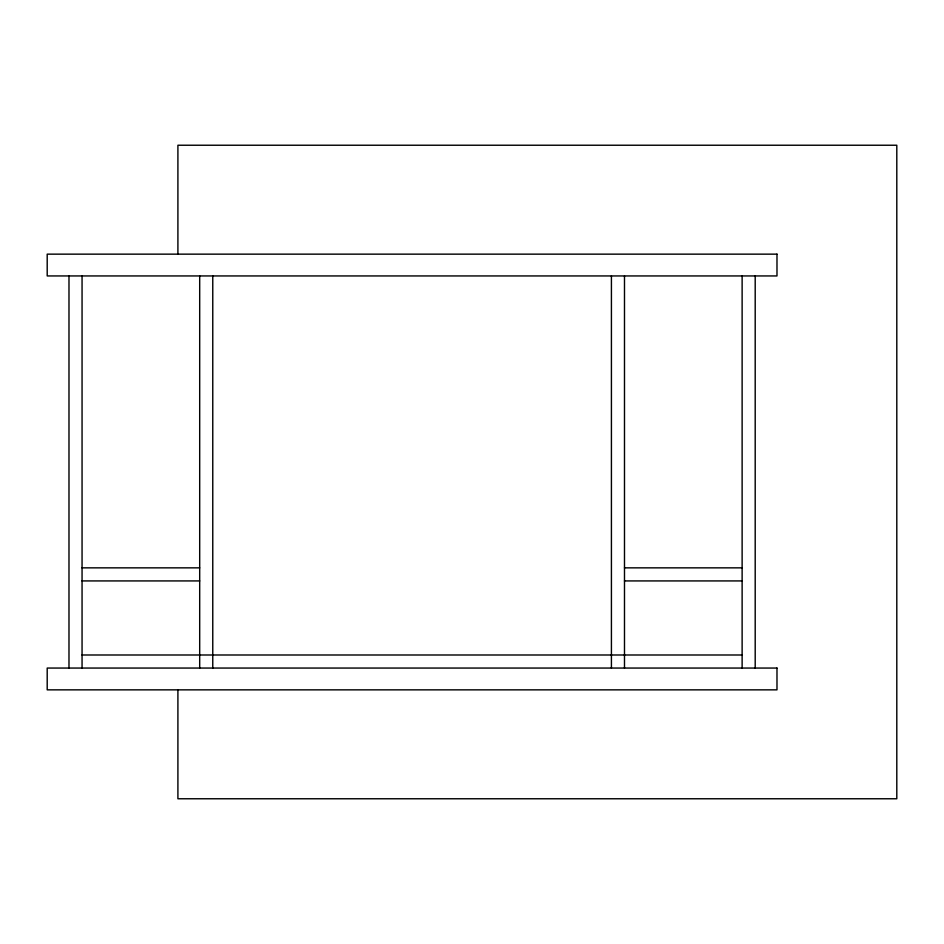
<?xml version="1.0" encoding="UTF-8"?>
<svg xmlns="http://www.w3.org/2000/svg" width="944" height="944" viewBox="0 0 944 944"><rect width="100%" height="100%" fill="white"/><g stroke="black" fill="none" stroke-linecap="round" stroke-linejoin="round"><path stroke-width="1.42" d="M82.057 567.851L199.691 567.851M624.491 567.851L742.126 567.851M82.057 580.926L199.691 580.926M624.491 580.926L742.126 580.926M82.057 654.994L742.126 654.994M755.2 275.943L755.2 668.057M742.126 275.943L742.126 668.057M624.491 275.943L624.491 668.057M611.417 275.943L611.417 668.057M212.766 275.943L212.766 668.057M199.691 275.943L199.691 668.057M177.909 254.148L177.909 145.234L896.8 145.234L896.8 798.766L177.909 798.766L177.909 689.852M82.057 275.943L82.057 668.057M68.983 275.943L68.983 668.057M776.983 254.148L47.2 254.148L47.2 275.943L776.983 275.943L776.983 254.148M776.983 668.057L47.2 668.057L47.2 689.852L776.983 689.852L776.983 668.057"/></g></svg>
